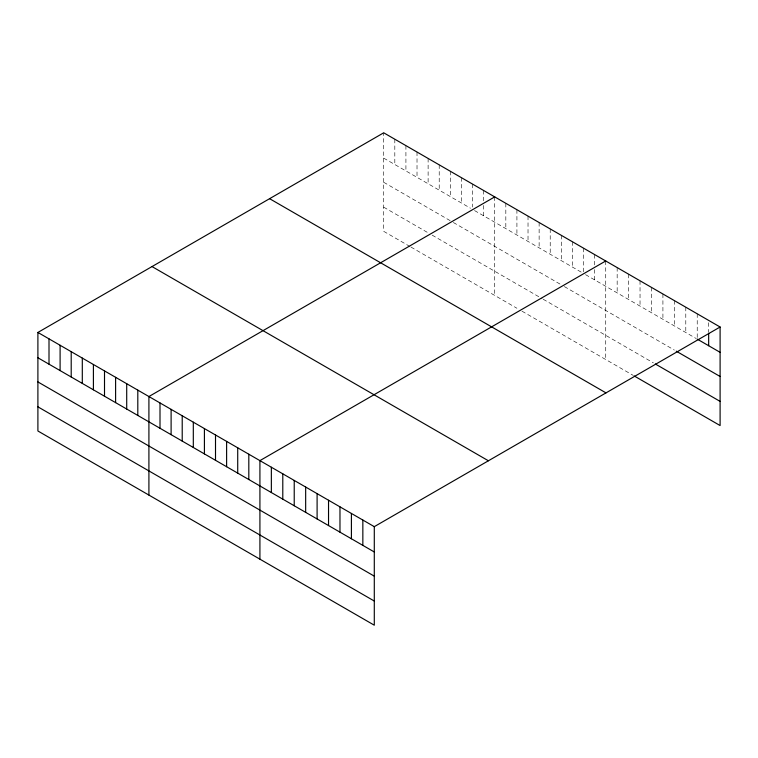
<?xml version="1.0" encoding="UTF-8"?>
<svg xmlns="http://www.w3.org/2000/svg" width="758" height="758" viewBox="0 0 758 758"><rect width="100%" height="100%" fill="white"/><g stroke="black" fill="none" stroke-linecap="round" stroke-linejoin="round"><path stroke-width="0.57" stroke-dasharray="3.79 2.84" d="M383.709 158.119L470.5 208.223M474.536 210.553L582.514 272.889M585.546 274.642L696.27 338.57M383.709 182.28L450.318 220.73M453.341 222.482L561.327 284.819M564.35 286.571L674.355 350.073M383.709 207.171L428.118 232.81M432.155 235.141L542.15 298.652M543.164 299.23L653.387 362.864M409.955 246.483L383.709 231.342L383.709 132.802M410.959 247.07L516.918 308.25M521.968 311.159L633.366 375.475M708.664 322.709L708.664 331.909M697.227 313.803L697.227 337.973M685.791 307.198L685.791 332.516M674.355 300.594L674.355 325.912M662.918 293.99L662.918 319.308M651.473 287.386L651.473 312.703M640.036 280.782L640.036 306.099M628.6 274.178L628.6 299.505M617.164 267.583L617.164 292.901M605.727 260.979L605.727 359.519M594.632 254.565L594.632 264.921M594.632 269.526L594.632 279.882M583.527 248.16L583.527 272.33M572.423 241.745L572.423 267.072M561.327 235.34L561.327 260.657M550.223 228.935L550.223 254.252M539.128 222.52L539.128 247.838M528.023 216.115L528.023 241.432M516.918 209.701L516.918 235.027M505.823 203.296L505.823 228.613M494.718 196.891L494.718 295.43M483.623 190.476L483.623 200.832M483.623 205.437L483.623 215.793M472.518 184.071L472.518 207.086M461.423 177.656L461.423 202.973M450.318 171.251L450.318 196.568M439.214 164.846L439.214 190.163M428.118 158.431L428.118 183.749M417.014 152.026L417.014 177.344M405.918 145.612L405.918 170.929M394.814 139.207L394.814 164.524"/><path stroke-width="1.14" d="M720.1 327.011L374.291 526.658L374.291 625.198L37.9 430.989L37.9 332.449L383.709 132.802L720.1 327.011L720.1 425.551L634.323 376.025M494.718 196.891L148.909 396.538L148.909 495.078M605.727 260.979L259.918 460.627L259.918 559.167M697.227 339.12L720.1 352.328M676.259 351.181L720.1 376.489M655.291 363.963L720.1 401.389M269.592 198.681L605.983 392.89M152.017 266.57L488.408 460.779M37.9 332.449L374.291 526.658M37.9 357.767L374.291 551.976M37.9 381.928L374.291 576.146M37.9 406.828L374.291 601.037M708.664 333.065L708.664 345.724M362.845 520.054L362.845 545.381M351.409 513.46L351.409 538.777M339.972 506.856L339.972 532.173M328.536 500.252L328.536 525.569M317.1 493.647L317.1 518.965M305.663 487.043L305.663 512.361M294.227 480.439L294.227 505.757M282.791 473.835L282.791 499.152M271.355 467.231L271.355 492.548M248.814 454.222L248.814 479.539M237.718 447.807L237.718 473.134M226.614 441.402L226.614 466.72M215.509 434.997L215.509 460.314M204.414 428.583L204.414 453.9M193.309 422.178L193.309 447.495M182.214 415.763L182.214 441.09M171.109 409.358L171.109 434.675M160.004 402.953L160.004 428.27M137.804 390.133L137.804 415.45M126.709 383.719L126.709 409.036M115.604 377.313L115.604 402.631M104.509 370.908L104.509 396.226M93.405 364.494L93.405 389.811M82.3 358.089L82.3 383.406M71.205 351.674L71.205 376.991M60.1 345.269L60.1 370.586M49.005 338.864L49.005 364.181"/></g></svg>
